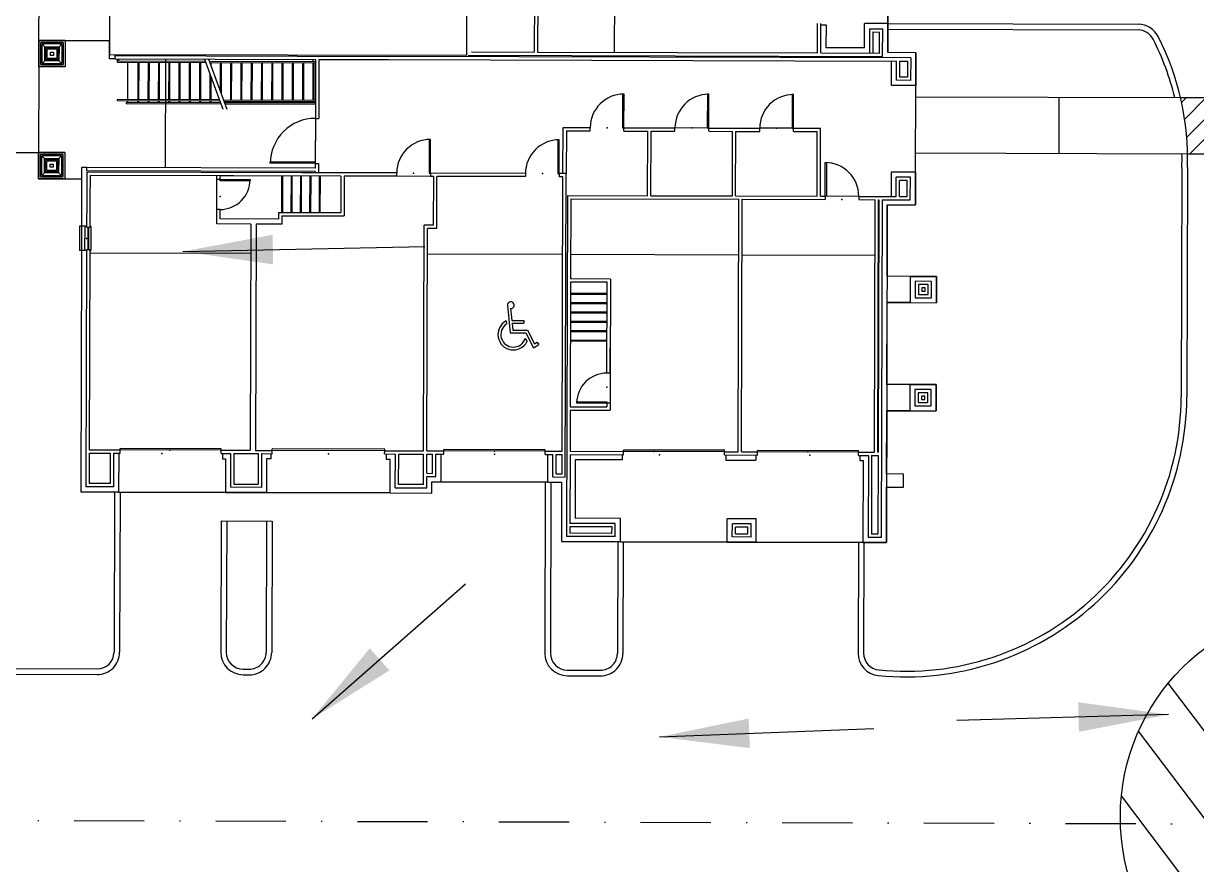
# Model space of a CAD drawing. Header units: feet. Extents: x 26064 to 27719, y 16802 to 28989.
# Drawn here: x 27419.5 to 27523.9, y 17569.4 to 17644.2 of the extents above; entities that cross this region are included whole.
import ezdxf

# ---------------------------------------------------------------- set-up
doc = ezdxf.new("R2010")
doc.units = ezdxf.units.FT
doc.header["$LTSCALE"] = 50
doc.header["$MEASUREMENT"] = 0
doc.header["$PDSIZE"] = -0.5
doc.linetypes.add('CENTERPL', pattern=[0.25, 0.125, -0.0625, 0, -0.0625])
doc.linetypes.add('HIDDEN', pattern=[0.375, 0.25, -0.125])
for name, color, linetype in [('BUILDING-INTERIOR', 251, 'Continuous'), ('BUILDINGS', 5, 'Continuous'), ('CL-ROADS', 9, 'CENTERPL'), ('CURB-B', 4, 'Continuous'), ('CURB-F', 32, 'Continuous'), ('INLET PROTECTION', 1, 'HIDDEN'), ('PAINT-MARKINGS', 32, 'Continuous'), ('SD-STRUCTURE', 6, 'Continuous'), ('SIDEWALK', 9, 'Continuous')]:
    doc.layers.add(name, color=color, linetype=linetype)
doc.styles.add('ls80', font='simplex', dxfattribs={"oblique": 15, "height": 4})
doc.dimstyles.new('dim', dxfattribs={"dimtxt": 0.18, "dimasz": 0.16, "dimexe": 0.0625, "dimexo": 0.0625, "dimgap": 0.03, "dimtad": 3, "dimdec": 4, "dimzin": 0, "dimdsep": 46, "dimtxsty": 'ls80', "dimcen": 0.09, "dimclrd": 256, "dimclre": 256, "dimclrt": 256, "dimaunit": 1, "dimadec": 4, "dimazin": 0, "dimtfac": 1, "dimtdec": 4, "dimtofl": 0, "dimtmove": 2, "dimatfit": 3, "dimfxl": 0, "dimtolj": 1, "dimtzin": 0, "dimlwd": -1, "dimlwe": -1, "dimarcsym": 0})

# ---------------------------------------------------------------- blocks, each defined once
blk = doc.blocks.new('HCSYMBOL')
at = {"layer": 'BUILDING-INTERIOR', "ltscale": 3}
for p, q in [((-6.3, 30.9, -0.7), (-3.3, 1.7, -0.7)), ((-2.9, 27.7, -0.7), (-1.7, 15.1, -0.7)), ((-7.7, 14.5, -0.7), (-7.3, 11.3, -0.7)), ((-1.7, 15.1, -0.7), (11.2, 15.1, -0.7)), ((11.2, 15.1, -0.7), (11.2, 12.1, -0.7)), ((-3.3, 1.7, -0.7), (13.3, 1.7, -0.7)), ((-1.4, 12.1, -0.7), (-0.6, 4.7, -0.7)), ((-1.4, 12.1, -0.7), (11.2, 12.1, -0.7)), ((-0.6, 4.7, -0.7), (15.1, 4.7, -0.7)), ((13.3, 1.7, -0.7), (21.4, -14.2, -0.7)), ((15.1, 4.7, -0.7), (22.6, -9.9, -0.7)), ((12.8, -4, -0.7), (14.6, -7.6, -0.7)), ((21.4, -14.2, -0.7), (27.2, -10.6, -0.7)), ((22.6, -9.9, -0.7), (25.6, -8.1, -0.7)), ((25.6, -8.1, -0.7), (27.2, -10.6, -0.7))]:
    blk.add_line(p, q, dxfattribs=at)
for centre, radius, start, end in [((-2.7, 31.3, -0.7), 3.64, 264.2917, 185.7083), ((-2.7, 31.3, -0.7), 3.64, 264.2917, 185.7083), ((0, 0, -0.7), 16.4, 117.7581, 332.5132), ((0, 0, -0.7), 13.4, 123.044, 342.5456)]:
    blk.add_arc(centre, radius, start, end, dxfattribs=at)

msp = doc.modelspace()

# ---------------------------------------------------------------- hatches: boundary and pattern name
at = {"layer": 'INLET PROTECTION', "linetype": 'Continuous'}
h = msp.add_hatch(dxfattribs=at)
h.set_pattern_fill('ANSI31', scale=37.499998, angle=262.0889784, style=0)
h.set_pattern_definition([(307.088978, (51646.827, -5691.0832), (3.7392183, 2.82681806), [])])
edge = h.paths.add_edge_path()
edge.add_arc((27535.83876, 17573.64291), 18.75, 0, 360)
at = {"layer": 'PAINT-MARKINGS'}
h = msp.add_hatch(dxfattribs=at)
h.set_pattern_fill('ANSI31', scale=10, style=0)
h.paths.add_polyline_path([(27567.08123, 17637.49153), (27522.43967, 17637.62182, -0.052660556), (27523.07009, 17632.61995), (27567.06663, 17632.49155)])

# ---------------------------------------------------------------- linework, layer by layer
at = {"layer": 'BUILDING-INTERIOR', "color": 7, "ltscale": 12}
for p, q in [((27472.11174, 17654.13795), (27472.07527, 17641.64275)), ((27496.43463, 17653.6921), (27496.40691, 17644.19575)), ((27464.96844, 17646.95317), (27464.953, 17641.66354)), ((27465.26, 17646.95232), (27465.24457, 17641.66269)), ((27490.15167, 17641.58999), (27490.15933, 17644.21398)), ((27490.44322, 17641.58913), (27490.45088, 17644.21313)), ((27490.45052, 17644.08818), (27490.90867, 17644.08684)), ((27490.90867, 17644.08684), (27490.90272, 17642.04595)), ((27494.31806, 17642.03599), (27494.32438, 17644.20182)), ((27496.40692, 17644.19575), (27494.32438, 17644.20182)), ((27494.7812, 17643.74233), (27494.77488, 17641.57649)), ((27494.7812, 17643.74233), (27495.94743, 17643.73893)), ((27495.94024, 17641.28153), (27495.94743, 17643.73893)), ((27496.40692, 17644.19575), (27496.39937, 17641.61339)), ((27420.8824, 17640.35521), (27420.88921, 17642.68765)), ((27420.88921, 17642.68765), (27423.22164, 17642.68084)), ((27423.22164, 17642.68084), (27420.88921, 17642.68765)), ((27423.22164, 17642.68084), (27423.21484, 17640.34841)), ((27423.22164, 17642.68084), (27427.17848, 17642.66929)), ((27427.1738, 17641.06574), (27427.17848, 17642.66929)), ((27495.0719, 17643.44992), (27495.06643, 17641.57564)), ((27495.0719, 17643.44992), (27495.65502, 17643.44822)), ((27495.64954, 17641.57394), (27495.65502, 17643.44822)), ((27421.04949, 17640.52133), (27421.05532, 17642.52056)), ((27423.05455, 17642.51473), (27421.05533, 17642.52056)), ((27421.1748, 17640.64592), (27421.1799, 17642.39524)), ((27422.92924, 17642.39014), (27421.17991, 17642.39524)), ((27421.42908, 17642.14461), (27421.17991, 17642.39524)), ((27421.42544, 17640.89509), (27421.42908, 17642.14461)), ((27421.42908, 17642.14461), (27422.6786, 17642.14096)), ((27421.50898, 17640.97815), (27421.51214, 17642.06107)), ((27421.51214, 17642.06107), (27422.59506, 17642.05791)), ((27421.61341, 17641.08197), (27421.61597, 17641.95664)), ((27421.61597, 17641.95664), (27422.49063, 17641.95408)), ((27421.90582, 17641.37268), (27421.90667, 17641.66423)), ((27421.90667, 17641.66423), (27422.19822, 17641.66338)), ((27422.19822, 17641.66338), (27422.19737, 17641.37183)), ((27422.49063, 17641.95408), (27422.48808, 17641.07942)), ((27422.59506, 17642.05791), (27422.5919, 17640.97499)), ((27422.6786, 17642.14096), (27422.67496, 17640.89144)), ((27422.6786, 17642.14096), (27422.92924, 17642.39014)), ((27422.92924, 17642.39014), (27422.92414, 17640.64081)), ((27423.05455, 17642.51473), (27423.04872, 17640.51552)), ((27459.37182, 17641.67983), (27464.953, 17641.66354)), ((27465.24456, 17641.66269), (27490.15167, 17641.58999)), ((27490.44322, 17641.58913), (27495.64954, 17641.57394)), ((27494.31806, 17642.03599), (27490.90272, 17642.04595)), ((27498.89841, 17641.6061), (27496.39937, 17641.61339)), ((27498.89841, 17641.6061), (27498.8899, 17638.69055)), ((27421.04949, 17640.52133), (27423.04872, 17640.51549)), ((27421.42544, 17640.89509), (27421.1748, 17640.64592)), ((27421.1748, 17640.64592), (27422.92414, 17640.64081)), ((27422.67496, 17640.89144), (27421.42544, 17640.89509)), ((27422.5919, 17640.97499), (27421.50898, 17640.97815)), ((27422.48808, 17641.07942), (27421.61341, 17641.08197)), ((27422.19737, 17641.37183), (27421.90582, 17641.37268)), ((27422.67496, 17640.89144), (27422.92414, 17640.64081)), ((27427.63196, 17641.06441), (27427.1738, 17641.06574)), ((27427.63281, 17641.35596), (27427.63196, 17641.06441)), ((27427.63196, 17641.06441), (27445.50006, 17641.01226)), ((27427.63281, 17641.35596), (27451.97688, 17641.28491)), ((27427.88086, 17640.73047), (27427.88184, 17641.06368)), ((27435.74989, 17640.70749), (27427.88086, 17640.73047)), ((27428.00618, 17640.85506), (27428.00679, 17641.06331)), ((27435.70288, 17640.83258), (27428.00618, 17640.85506)), ((27428.78758, 17637.43739), (27428.79718, 17640.7278)), ((27429.70389, 17637.43472), (27429.71349, 17640.72512)), ((27430.6202, 17637.43204), (27430.62981, 17640.72245)), ((27431.53652, 17637.42937), (27431.54612, 17640.71977)), ((27432.45283, 17637.42669), (27432.46244, 17640.7171)), ((27433.36915, 17637.42402), (27433.37875, 17640.71442)), ((27434.28546, 17637.42134), (27434.29507, 17640.71175)), ((27435.20178, 17637.41867), (27435.21138, 17640.70908)), ((27436.12753, 17640.64981), (27436.12769, 17640.70639)), ((27445.50007, 17641.01226), (27445.48475, 17635.76426)), ((27445.79162, 17641.01141), (27445.7763, 17635.7634)), ((27445.79162, 17641.01141), (27451.97603, 17640.99336)), ((27451.97603, 17640.99334), (27497.18854, 17640.86137)), ((27498.43892, 17641.14928), (27451.97688, 17641.28491)), ((27459.07942, 17641.38913), (27495.94024, 17641.28153)), ((27496.72406, 17638.69687), (27496.73039, 17640.86271)), ((27497.18356, 17639.15369), (27497.18854, 17640.86137)), ((27497.47596, 17639.4444), (27497.4801, 17640.86052)), ((27497.4801, 17640.86052), (27498.14651, 17640.85857)), ((27498.14651, 17640.85857), (27498.14237, 17639.44245)), ((27498.43892, 17641.14928), (27498.43308, 17639.15005)), ((27420.8824, 17640.35521), (27420.86015, 17632.73314)), ((27423.21484, 17640.34841), (27420.8824, 17640.35521)), ((27436.11809, 17637.41599), (27436.12479, 17639.70997)), ((27498.8899, 17638.69055), (27496.72406, 17638.69687)), ((27498.43308, 17639.15005), (27497.18356, 17639.15369)), ((27498.14237, 17639.44245), (27497.47596, 17639.4444)), ((27498.86742, 17630.98472), (27498.8899, 17638.69055)), ((27427.8709, 17637.31512), (27427.87126, 17637.44007)), ((27436.94052, 17637.41359), (27427.87126, 17637.44007)), ((27472.81331, 17637.93365), (27472.80455, 17634.9348)), ((27472.93826, 17637.93328), (27472.81331, 17637.93365)), ((27472.9295, 17634.93444), (27472.93826, 17637.93328)), ((27480.35207, 17637.91164), (27480.34332, 17634.91279)), ((27480.47702, 17637.91127), (27480.35207, 17637.91164)), ((27480.46827, 17634.91242), (27480.47702, 17637.91127)), ((27487.89084, 17637.88963), (27487.88209, 17634.89079)), ((27488.01579, 17637.88927), (27487.89084, 17637.88963)), ((27488.00704, 17634.89042), (27488.01579, 17637.88927)), ((27436.98753, 17637.2885), (27427.8709, 17637.31512)), ((27428.66189, 17637.18786), (27428.66153, 17637.0629)), ((27437.08156, 17637.03832), (27428.66153, 17637.0629)), ((27437.03454, 17637.16341), (27428.66189, 17637.18786)), ((27428.78685, 17637.18749), (27428.78721, 17637.31244)), ((27429.70316, 17637.18482), (27429.70352, 17637.30976)), ((27430.61947, 17637.18214), (27430.61984, 17637.30709)), ((27431.53579, 17637.17947), (27431.53615, 17637.30442)), ((27432.4521, 17637.17679), (27432.45247, 17637.30174)), ((27433.36842, 17637.17412), (27433.36879, 17637.29907)), ((27434.28473, 17637.17145), (27434.2851, 17637.29639)), ((27435.20105, 17637.16877), (27435.20141, 17637.29372)), ((27436.11736, 17637.16608), (27436.11773, 17637.29104)), ((27445.48475, 17635.76425), (27445.47307, 17631.7658)), ((27445.48475, 17635.76426), (27445.7763, 17635.7634)), ((27467.50387, 17630.86848), (27467.51578, 17634.95024)), ((27467.51578, 17634.95024), (27469.93066, 17634.94319)), ((27467.80649, 17634.65783), (27467.79543, 17630.86763)), ((27467.80649, 17634.65783), (27469.92981, 17634.65163)), ((27469.92981, 17634.65163), (27469.93066, 17634.94319)), ((27472.80455, 17634.9348), (27472.9295, 17634.93444)), ((27472.92865, 17634.64288), (27472.9295, 17634.93444)), ((27472.92865, 17634.64288), (27475.05284, 17634.63667)), ((27472.9295, 17634.93444), (27477.46943, 17634.92118)), ((27475.03606, 17628.88889), (27475.05284, 17634.63667)), ((27475.32762, 17628.88804), (27475.34439, 17634.63582)), ((27475.34439, 17634.63582), (27477.46857, 17634.62962)), ((27477.46857, 17634.62962), (27477.46943, 17634.92118)), ((27480.516, 17634.91228), (27477.46942, 17634.91575)), ((27480.34332, 17634.91279), (27480.46827, 17634.91242)), ((27480.46742, 17634.62087), (27480.46827, 17634.91242)), ((27480.51515, 17634.62073), (27482.59161, 17634.61467)), ((27480.516, 17634.91228), (27485.0082, 17634.89917)), ((27482.57483, 17628.86689), (27482.59161, 17634.61467)), ((27482.86638, 17628.86604), (27482.88316, 17634.61382)), ((27482.88316, 17634.61382), (27485.00734, 17634.60762)), ((27485.00734, 17634.60762), (27485.0082, 17634.89917)), ((27488.00704, 17634.89042), (27485.0082, 17634.89917)), ((27487.88209, 17634.89079), (27488.00704, 17634.89042)), ((27488.00619, 17634.59887), (27488.00704, 17634.89042)), ((27488.00619, 17634.59887), (27490.13037, 17634.59267)), ((27488.00704, 17634.89042), (27490.42278, 17634.88337)), ((27490.1136, 17628.84489), (27490.13037, 17634.59267)), ((27490.40515, 17628.84404), (27490.42278, 17634.88337)), ((27455.60052, 17633.90211), (27455.59177, 17630.90326)), ((27455.72548, 17633.90174), (27455.60052, 17633.90211)), ((27455.71672, 17630.9029), (27455.72548, 17633.90174)), ((27467.05447, 17633.86867), (27467.04572, 17630.86982)), ((27467.17943, 17633.8683), (27467.05447, 17633.86867)), ((27467.17067, 17630.86946), (27467.17943, 17633.8683)), ((27420.85335, 17630.4007), (27420.86015, 17632.73314)), ((27420.86015, 17632.73314), (27423.19259, 17632.72633)), ((27423.19259, 17632.72633), (27420.86015, 17632.73314)), ((27421.02043, 17630.56682), (27421.02627, 17632.56605)), ((27423.0255, 17632.56022), (27421.02628, 17632.56605)), ((27421.14575, 17630.69141), (27421.15085, 17632.44073)), ((27422.90018, 17632.43563), (27421.15086, 17632.44073)), ((27421.40003, 17632.1901), (27421.15086, 17632.44073)), ((27421.39638, 17630.94058), (27421.40003, 17632.1901)), ((27421.40003, 17632.1901), (27422.64955, 17632.18645)), ((27422.64955, 17632.18645), (27422.6459, 17630.93693)), ((27422.64955, 17632.18645), (27422.90018, 17632.43563)), ((27422.90018, 17632.43563), (27422.89508, 17630.6863)), ((27423.0255, 17632.56022), (27423.01967, 17630.56101)), ((27423.19259, 17632.72633), (27423.18578, 17630.3939)), ((27421.47993, 17631.02364), (27421.48309, 17632.10656)), ((27421.48309, 17632.10656), (27422.56601, 17632.1034)), ((27421.58436, 17631.12746), (27421.58691, 17632.00213)), ((27422.45902, 17631.12491), (27421.58436, 17631.12746)), ((27421.58691, 17632.00213), (27422.46158, 17631.99957)), ((27421.87676, 17631.41817), (27421.87762, 17631.70972)), ((27422.16832, 17631.41732), (27421.87676, 17631.41817)), ((27421.87762, 17631.70972), (27422.16917, 17631.70887)), ((27422.16917, 17631.70887), (27422.16832, 17631.41732)), ((27422.46158, 17631.99957), (27422.45902, 17631.12491)), ((27422.56601, 17632.1034), (27422.56285, 17631.02048)), ((27424.68818, 17631.40996), (27424.67967, 17628.49439)), ((27425.14634, 17631.40862), (27424.68818, 17631.40996)), ((27425.14549, 17631.11707), (27425.14634, 17631.40862)), ((27445.47186, 17631.3493), (27425.14634, 17631.40862)), ((27441.47461, 17631.77747), (27441.47498, 17631.90242)), ((27445.47307, 17631.7658), (27441.47461, 17631.77747)), ((27441.47498, 17631.90242), (27445.47344, 17631.89075)), ((27445.47307, 17631.7658), (27445.47186, 17631.3493)), ((27445.47344, 17631.89075), (27445.47307, 17631.7658)), ((27445.47307, 17631.7658), (27445.76463, 17631.76495)), ((27445.76463, 17631.76495), (27445.7622, 17630.93194)), ((27490.8221, 17628.84282), (27490.83085, 17631.84167)), ((27490.83085, 17631.84167), (27490.95581, 17631.8413)), ((27490.95581, 17631.8413), (27490.94705, 17628.84245)), ((27423.18578, 17630.3939), (27420.85335, 17630.4007)), ((27421.02043, 17630.56682), (27423.01967, 17630.56098)), ((27421.39638, 17630.94058), (27421.14575, 17630.69141)), ((27421.14575, 17630.69141), (27422.89508, 17630.6863)), ((27422.6459, 17630.93693), (27421.39638, 17630.94058)), ((27422.56285, 17631.02048), (27421.47993, 17631.02364)), ((27422.6459, 17630.93693), (27422.89508, 17630.6863)), ((27423.18578, 17630.3939), (27424.68521, 17630.38952)), ((27425.14513, 17630.99212), (27425.13783, 17628.49305)), ((27445.47064, 17630.93279), (27425.14513, 17630.99212)), ((27445.47101, 17631.05775), (27425.14549, 17631.11707)), ((27425.43583, 17630.69971), (27425.42939, 17628.4922)), ((27438.2226, 17630.66239), (27425.43587, 17630.69971)), ((27436.71444, 17627.66792), (27436.72222, 17630.33357)), ((27436.72222, 17630.33357), (27436.72319, 17630.66677)), ((27437.01377, 17630.33272), (27436.72222, 17630.33357)), ((27437.01341, 17630.20776), (27437.01377, 17630.33272)), ((27439.67905, 17630.19998), (27437.01341, 17630.20776)), ((27437.01377, 17630.33272), (27437.01474, 17630.66592)), ((27437.01377, 17630.33272), (27439.67941, 17630.32494)), ((27447.76062, 17630.63456), (27437.01474, 17630.66592)), ((27439.67941, 17630.32494), (27439.67905, 17630.19998)), ((27442.50315, 17627.40112), (27442.51263, 17630.64988)), ((27443.33616, 17627.39869), (27443.34564, 17630.64744)), ((27444.16918, 17627.39626), (27444.17865, 17630.64501)), ((27452.71788, 17630.91165), (27444.26277, 17630.93632)), ((27445.00219, 17627.39383), (27445.01167, 17630.64258)), ((27445.47101, 17631.05775), (27445.47064, 17630.93279)), ((27445.8352, 17627.3914), (27445.84468, 17630.64015)), ((27447.76062, 17630.63455), (27447.75113, 17627.38581)), ((27448.05217, 17630.6337), (27448.04184, 17627.0934)), ((27452.71702, 17630.62009), (27448.05217, 17630.63371)), ((27452.71702, 17630.62009), (27452.71788, 17630.91165)), ((27455.71587, 17630.61134), (27452.71702, 17630.62009)), ((27455.59177, 17630.90326), (27455.71672, 17630.9029)), ((27455.71672, 17630.9029), (27455.71587, 17630.61134)), ((27456.00743, 17630.61049), (27455.71587, 17630.61134)), ((27464.17183, 17630.87821), (27455.71672, 17630.9029)), ((27455.99478, 17626.27882), (27456.00743, 17630.61049)), ((27456.28549, 17625.98642), (27456.29898, 17630.60964)), ((27464.17098, 17630.58665), (27456.29898, 17630.60964)), ((27464.17183, 17630.87821), (27464.17098, 17630.58665)), ((27467.04572, 17630.86982), (27467.17067, 17630.86946)), ((27467.17067, 17630.86946), (27467.16982, 17630.5779)), ((27467.50302, 17630.57693), (27467.16982, 17630.5779)), ((27467.79542, 17630.86763), (27467.17067, 17630.86946)), ((27467.43178, 17606.16965), (27467.50302, 17630.57693)), ((27467.71665, 17603.878), (27467.79542, 17630.86763)), ((27496.70157, 17630.99104), (27496.69525, 17628.82568)), ((27498.86741, 17630.98472), (27496.70157, 17630.99104)), ((27497.15341, 17628.82434), (27497.15839, 17630.53155)), ((27498.40792, 17630.5279), (27497.15839, 17630.53155)), ((27497.44497, 17628.82349), (27497.4491, 17630.23914)), ((27498.11551, 17630.2372), (27497.4491, 17630.23914)), ((27498.11138, 17628.82154), (27498.11551, 17630.2372)), ((27498.40209, 17628.52913), (27498.40792, 17630.5279)), ((27498.86741, 17630.98472), (27498.8589, 17628.06963)), ((27424.67967, 17628.49439), (27424.67293, 17626.18279)), ((27425.13788, 17628.49305), (27425.13089, 17626.09815)), ((27425.42943, 17628.4922), (27425.42244, 17626.0973)), ((27467.91466, 17628.90969), (27467.82617, 17598.58802)), ((27467.91466, 17628.90969), (27475.03606, 17628.88889)), ((27468.20537, 17628.61728), (27468.18458, 17621.49501)), ((27468.20537, 17628.61728), (27483.15797, 17628.57363)), ((27475.32762, 17628.88804), (27482.57483, 17628.86689)), ((27482.86638, 17628.86604), (27490.1136, 17628.84489)), ((27483.09241, 17606.12393), (27483.15797, 17628.57363)), ((27483.38397, 17606.12308), (27483.44952, 17628.57278)), ((27483.44952, 17628.57278), (27490.82125, 17628.55126)), ((27490.40515, 17628.84404), (27490.8221, 17628.84282)), ((27490.8221, 17628.84282), (27490.82125, 17628.55126)), ((27490.94705, 17628.84245), (27490.8221, 17628.84282)), ((27493.82095, 17628.83407), (27490.8221, 17628.84282)), ((27493.82095, 17628.83407), (27493.8201, 17628.54251)), ((27493.8201, 17628.54251), (27495.27829, 17628.53826)), ((27493.82095, 17628.83407), (27497.15341, 17628.82434)), ((27495.21276, 17606.08855), (27495.27829, 17628.53826)), ((27495.50432, 17606.0877), (27495.56984, 17628.53741)), ((27495.61149, 17628.53728), (27495.54596, 17606.08758)), ((27495.56984, 17628.53741), (27495.61149, 17628.53728)), ((27495.90304, 17628.53642), (27495.8154, 17598.50629)), ((27495.90304, 17628.53642), (27498.40209, 17628.52913)), ((27496.35986, 17628.07693), (27496.27222, 17598.04679)), ((27496.35986, 17628.07693), (27498.8589, 17628.06963)), ((27497.44497, 17628.82349), (27498.11138, 17628.82154)), ((27436.71067, 17626.37675), (27436.71444, 17627.66792)), ((27437.00599, 17627.66707), (27436.71444, 17627.66792)), ((27437.00356, 17626.83406), (27437.00599, 17627.66707)), ((27442.21159, 17627.40197), (27442.20989, 17626.81887)), ((27442.21159, 17627.40197), (27447.75113, 17627.38581)), ((27442.5023, 17627.10957), (27442.50011, 17626.35986)), ((27442.5023, 17627.10957), (27448.04184, 17627.0934)), ((27424.50635, 17626.18327), (27424.50003, 17624.01744)), ((27424.67293, 17626.18279), (27424.50635, 17626.18327)), ((27425.13111, 17626.18145), (27424.67293, 17626.18279)), ((27424.96451, 17626.18194), (27424.95818, 17624.0161)), ((27425.13111, 17626.18145), (27424.96451, 17626.18194)), ((27425.13087, 17626.09815), (27425.42242, 17626.0973)), ((27425.25582, 17626.09778), (27425.24998, 17624.09855)), ((27425.29747, 17626.09766), (27425.29163, 17624.09843)), ((27425.42267, 17626.1806), (27425.50597, 17626.18036)), ((27425.50597, 17626.18036), (27425.49964, 17624.01452)), ((27439.75117, 17626.36788), (27436.71067, 17626.37675)), ((27442.20989, 17626.81887), (27437.00356, 17626.83406)), ((27439.75117, 17626.36788), (27439.69246, 17606.25061)), ((27440.20932, 17626.36654), (27440.15061, 17606.24928)), ((27442.50011, 17626.35986), (27440.20932, 17626.36654)), ((27455.10319, 17606.20564), (27455.16178, 17626.28125)), ((27455.99478, 17626.27882), (27455.16178, 17626.28125)), ((27455.39474, 17606.20478), (27455.45249, 17625.98885)), ((27456.28549, 17625.98642), (27455.45249, 17625.98885)), ((27424.66665, 17624.01695), (27424.50003, 17624.01744)), ((27424.66665, 17624.01695), (27424.60395, 17602.54606)), ((27425.12479, 17624.01562), (27424.66665, 17624.01695)), ((27425.12479, 17624.01562), (27424.95818, 17624.0161)), ((27425.12505, 17624.09892), (27425.06345, 17603.00288)), ((27425.12503, 17624.09892), (27425.41659, 17624.09807)), ((27425.41661, 17624.09807), (27425.36461, 17606.29243)), ((27425.41634, 17624.01476), (27425.49964, 17624.01452)), ((27439.74351, 17623.74388), (27425.41569, 17623.7857)), ((27467.48284, 17623.66292), (27455.4458, 17623.69805)), ((27483.1435, 17623.61719), (27468.1909, 17623.66085)), ((27495.26382, 17623.58182), (27483.43505, 17623.61634)), ((27468.18373, 17621.20345), (27468.15139, 17610.12438)), ((27471.43249, 17621.19397), (27468.18373, 17621.20345)), ((27471.72489, 17621.48468), (27468.18458, 17621.49501)), ((27471.40891, 17613.11374), (27471.43249, 17621.19397)), ((27471.72489, 17621.48468), (27471.70045, 17613.11289)), ((27498.40305, 17621.71918), (27496.34133, 17621.72521)), ((27498.40305, 17621.71918), (27498.39624, 17619.38674)), ((27498.40305, 17621.71918), (27500.73548, 17621.71237)), ((27498.8391, 17621.28057), (27498.83485, 17619.8228)), ((27500.29688, 17621.27632), (27498.8391, 17621.28057)), ((27499.12981, 17620.98817), (27499.12725, 17620.1135)), ((27500.00447, 17620.98561), (27499.12981, 17620.98817)), ((27499.42051, 17620.69576), (27499.41966, 17620.40421)), ((27499.71207, 17620.69491), (27499.42051, 17620.69576)), ((27499.71121, 17620.40336), (27499.71207, 17620.69491)), ((27500.00192, 17620.11095), (27500.00447, 17620.98561)), ((27500.29262, 17619.81854), (27500.29688, 17621.27632)), ((27500.73548, 17621.71237), (27500.72868, 17619.37994)), ((27471.42932, 17620.11106), (27468.18056, 17620.12054)), ((27498.83485, 17619.8228), (27500.29262, 17619.81854)), ((27499.12725, 17620.1135), (27500.00192, 17620.11095)), ((27499.41966, 17620.40421), (27499.71121, 17620.40336)), ((27471.42688, 17619.27804), (27468.17813, 17619.28752)), ((27498.39624, 17619.38674), (27496.33452, 17619.39277)), ((27498.39624, 17619.38674), (27500.72868, 17619.37994)), ((27471.42202, 17617.61202), (27468.17327, 17617.6215)), ((27471.42445, 17618.44503), (27468.1757, 17618.45451)), ((27471.41959, 17616.779), (27468.17084, 17616.78848)), ((27471.41716, 17615.94599), (27468.16841, 17615.95547)), ((27471.70046, 17613.11289), (27471.70691, 17615.3204)), ((27471.70046, 17613.11289), (27471.40891, 17613.11374)), ((27471.70045, 17613.11289), (27471.69267, 17610.44725)), ((27498.37497, 17612.09788), (27496.31324, 17612.10391)), ((27498.37497, 17612.09788), (27498.36816, 17609.76545)), ((27498.37497, 17612.09788), (27500.7074, 17612.09108)), ((27498.81102, 17611.65928), (27498.80677, 17610.2015)), ((27500.2688, 17611.65502), (27498.81102, 17611.65928)), ((27499.10173, 17611.36687), (27499.09917, 17610.49221)), ((27499.97639, 17611.36432), (27499.10173, 17611.36687)), ((27499.97384, 17610.48965), (27499.97639, 17611.36432)), ((27500.26454, 17610.19725), (27500.2688, 17611.65502)), ((27500.7074, 17612.09108), (27500.7006, 17609.75864)), ((27468.73549, 17610.45588), (27468.73585, 17610.58083)), ((27471.40113, 17610.4481), (27468.73549, 17610.45588)), ((27468.73585, 17610.58083), (27471.40149, 17610.57305)), ((27471.40114, 17610.4481), (27471.40017, 17610.1149)), ((27471.40149, 17610.57305), (27471.40113, 17610.4481)), ((27471.69268, 17610.44725), (27471.40113, 17610.4481)), ((27471.69267, 17610.44725), (27471.69085, 17609.82249)), ((27499.09917, 17610.49221), (27499.97384, 17610.48965)), ((27499.39243, 17611.07446), (27499.39158, 17610.78291)), ((27499.39158, 17610.78291), (27499.68313, 17610.78206)), ((27499.68398, 17611.07361), (27499.39243, 17611.07446)), ((27499.68313, 17610.78206), (27499.68398, 17611.07361)), ((27468.15054, 17609.83282), (27468.13985, 17606.16757)), ((27468.15054, 17609.83282), (27471.69084, 17609.82249)), ((27468.15139, 17610.12438), (27471.40016, 17610.1149)), ((27498.36816, 17609.76545), (27496.30644, 17609.77147)), ((27498.36816, 17609.76545), (27500.7006, 17609.75864)), ((27498.80677, 17610.2015), (27500.26454, 17610.19725)), ((27425.36461, 17606.29243), (27428.11356, 17606.28441)), ((27428.11271, 17605.99285), (27428.11356, 17606.28441)), ((27428.11356, 17606.28441), (27428.11393, 17606.40936)), ((27437.1101, 17606.25815), (27428.11356, 17606.28441)), ((27437.11047, 17606.3831), (27428.11393, 17606.40936)), ((27437.10925, 17605.9666), (27437.1101, 17606.25815)), ((27437.1101, 17606.25815), (27437.11047, 17606.3831)), ((27437.1101, 17606.25815), (27439.69246, 17606.25061)), ((27440.15061, 17606.24928), (27441.65016, 17606.2449)), ((27441.64931, 17605.95334), (27441.65016, 17606.2449)), ((27441.65016, 17606.2449), (27441.65052, 17606.36985)), ((27451.64633, 17606.21572), (27441.65016, 17606.2449)), ((27451.64669, 17606.34068), (27441.65052, 17606.36985)), ((27451.64548, 17605.92417), (27451.64633, 17606.21572)), ((27451.64633, 17606.21572), (27451.64669, 17606.34068)), ((27451.64633, 17606.21572), (27455.10319, 17606.20564)), ((27455.39474, 17606.20478), (27456.91499, 17606.20035)), ((27456.91414, 17605.90879), (27456.91499, 17606.20035)), ((27456.91499, 17606.20035), (27456.91536, 17606.3253)), ((27465.91153, 17606.17409), (27456.91499, 17606.20035)), ((27465.9119, 17606.29904), (27456.91536, 17606.3253)), ((27465.91068, 17605.88254), (27465.91153, 17606.17409)), ((27465.91153, 17606.17409), (27465.9119, 17606.29904)), ((27465.91153, 17606.17409), (27467.43178, 17606.16965)), ((27468.13985, 17606.16757), (27472.88801, 17606.15371)), ((27472.88716, 17605.86215), (27472.88801, 17606.15371)), ((27472.88801, 17606.15371), (27472.88838, 17606.27866)), ((27481.88455, 17606.12745), (27472.88801, 17606.15371)), ((27481.88492, 17606.2524), (27472.88838, 17606.27866)), ((27481.8837, 17605.8359), (27481.88455, 17606.12745)), ((27481.88455, 17606.12745), (27481.88492, 17606.2524)), ((27481.88455, 17606.12745), (27483.09241, 17606.12393)), ((27483.38397, 17606.12308), (27484.80009, 17606.11894)), ((27484.79924, 17605.82739), (27484.80009, 17606.11894)), ((27484.80009, 17606.11894), (27484.80046, 17606.24389)), ((27493.79664, 17606.09269), (27484.80009, 17606.11894)), ((27493.797, 17606.21764), (27484.80046, 17606.24389)), ((27493.79579, 17605.80113), (27493.79664, 17606.09269)), ((27493.79664, 17606.09269), (27493.797, 17606.21764)), ((27493.79664, 17606.09269), (27495.21276, 17606.08855)), ((27495.50432, 17606.0877), (27495.54596, 17606.08758)), ((27425.36375, 17606.00088), (27425.35585, 17603.29358)), ((27425.36375, 17606.00088), (27427.23813, 17605.99541)), ((27427.23813, 17605.99541), (27427.23009, 17603.2881)), ((27427.5296, 17605.99455), (27427.5208, 17602.99569)), ((27427.5296, 17605.99455), (27428.11271, 17605.99285)), ((27427.98776, 17605.99322), (27427.97761, 17602.53619)), ((27437.10925, 17605.9666), (27437.94225, 17605.96416)), ((27437.2342, 17605.96623), (27437.23286, 17605.50807)), ((27437.23286, 17605.50807), (27437.48276, 17605.50734)), ((27437.48276, 17605.50734), (27437.47401, 17602.5085)), ((27437.94225, 17605.96416), (27437.9335, 17602.96532)), ((27438.23382, 17605.96331), (27438.22591, 17603.25602)), ((27438.23382, 17605.96331), (27440.39979, 17605.95699)), ((27440.39979, 17605.95699), (27440.39189, 17603.2497)), ((27440.69134, 17605.95614), (27440.68259, 17602.95729)), ((27440.69134, 17605.95614), (27441.64931, 17605.95334)), ((27441.14816, 17605.49665), (27441.13941, 17602.4978)), ((27441.52302, 17605.49555), (27441.14816, 17605.49665)), ((27441.52436, 17605.95371), (27441.52302, 17605.49555)), ((27451.64548, 17605.92417), (27452.60344, 17605.92137)), ((27451.77043, 17605.92381), (27451.76909, 17605.46565)), ((27451.76909, 17605.46565), (27452.14395, 17605.46455)), ((27452.1352, 17602.46569), (27452.14395, 17605.46455)), ((27452.59469, 17602.92251), (27452.60344, 17605.92137)), ((27452.8871, 17603.21323), (27452.895, 17605.92052)), ((27452.895, 17605.92052), (27455.10234, 17605.91408)), ((27455.09444, 17603.20679), (27455.10234, 17605.91408)), ((27455.38891, 17604.20553), (27455.39389, 17605.91323)), ((27455.39389, 17605.91323), (27455.91453, 17605.91171)), ((27455.90954, 17604.20401), (27455.91453, 17605.91171)), ((27456.20025, 17603.91161), (27456.20608, 17605.91086)), ((27456.20608, 17605.91086), (27456.91414, 17605.90879)), ((27456.65707, 17603.45211), (27456.66424, 17605.90952)), ((27465.91068, 17605.88254), (27466.61874, 17605.88047)), ((27466.15342, 17603.4244), (27466.16059, 17605.88181)), ((27466.61291, 17603.88122), (27466.61874, 17605.88047)), ((27466.90532, 17604.17192), (27466.9103, 17605.87962)), ((27466.9103, 17605.87962), (27467.43093, 17605.8781)), ((27467.42595, 17604.1704), (27467.43093, 17605.8781)), ((27468.139, 17605.87601), (27468.12112, 17599.75335)), ((27468.139, 17605.87601), (27472.88716, 17605.86215)), ((27468.59582, 17605.41652), (27468.58062, 17600.21017)), ((27472.76087, 17605.40436), (27468.59582, 17605.41652)), ((27472.76221, 17605.86252), (27472.76087, 17605.40436)), ((27481.8837, 17605.8359), (27484.79924, 17605.82739)), ((27482.00865, 17605.83553), (27482.00732, 17605.37738)), ((27482.00732, 17605.37738), (27484.67295, 17605.3696)), ((27484.67429, 17605.82775), (27484.67295, 17605.3696)), ((27493.79579, 17605.80113), (27494.67045, 17605.79858)), ((27493.92074, 17605.80077), (27493.9194, 17605.34261)), ((27493.9194, 17605.34261), (27494.21095, 17605.34176)), ((27494.21095, 17605.34176), (27494.18968, 17598.05287)), ((27494.67045, 17605.79858), (27494.64917, 17598.50969)), ((27494.962, 17605.79773), (27494.94158, 17598.8004)), ((27494.962, 17605.79773), (27495.54511, 17605.79602)), ((27495.54511, 17605.79602), (27495.52469, 17598.79869)), ((27455.38889, 17604.20553), (27455.90954, 17604.20401)), ((27466.90532, 17604.17192), (27467.42595, 17604.1704)), ((27427.5208, 17602.99569), (27425.06345, 17603.00288)), ((27427.23009, 17603.2881), (27425.35585, 17603.29358)), ((27440.68259, 17602.95729), (27437.9335, 17602.96532)), ((27438.22591, 17603.25602), (27440.39189, 17603.2497)), ((27455.09444, 17603.20679), (27452.8871, 17603.21323)), ((27455.38514, 17602.91438), (27455.38806, 17603.91398)), ((27455.38804, 17603.91398), (27456.20025, 17603.91161)), ((27455.84196, 17602.45489), (27455.84488, 17603.45448)), ((27455.84488, 17603.45448), (27456.65707, 17603.45211)), ((27466.15342, 17603.4244), (27456.65707, 17603.45211)), ((27466.15342, 17603.4244), (27467.38211, 17603.42081)), ((27466.61291, 17603.88122), (27467.71665, 17603.878)), ((27467.38211, 17603.42081), (27467.36667, 17598.1312)), ((27427.97761, 17602.53619), (27424.60395, 17602.54606)), ((27437.474, 17602.5085), (27427.97761, 17602.53619)), ((27441.13941, 17602.4978), (27437.47401, 17602.5085)), ((27452.1352, 17602.46569), (27441.13941, 17602.4978)), ((27452.1352, 17602.46569), (27455.84196, 17602.45489)), ((27452.59469, 17602.92251), (27455.38514, 17602.91438)), ((27472.62072, 17600.19837), (27468.58062, 17600.21017)), ((27472.61465, 17598.11588), (27472.62072, 17600.19837)), ((27482.111, 17598.08813), (27482.11708, 17600.17066)), ((27484.69941, 17600.16312), (27482.11708, 17600.17066)), ((27484.69333, 17598.08059), (27484.69941, 17600.16312)), ((27468.12027, 17599.46179), (27468.11857, 17598.87872)), ((27471.86712, 17598.86778), (27468.11857, 17598.87872)), ((27471.86882, 17599.45085), (27468.12027, 17599.46179)), ((27472.16123, 17599.74155), (27468.12112, 17599.75335)), ((27471.86712, 17598.86778), (27471.86882, 17599.45085)), ((27472.15783, 17598.57538), (27472.16123, 17599.74155)), ((27482.57049, 17598.54495), (27482.5739, 17599.71116)), ((27484.23991, 17599.7063), (27482.5739, 17599.71116)), ((27482.8629, 17598.83567), (27482.8646, 17599.41876)), ((27482.8629, 17598.83567), (27483.9458, 17598.83251)), ((27483.94751, 17599.4156), (27482.8646, 17599.41876)), ((27483.9458, 17598.83251), (27483.94751, 17599.4156)), ((27484.23651, 17598.54008), (27484.23991, 17599.7063)), ((27495.52469, 17598.79869), (27494.94158, 17598.8004)), ((27472.61465, 17598.11588), (27467.36667, 17598.1312)), ((27472.15783, 17598.57538), (27467.82617, 17598.58802)), ((27482.111, 17598.08813), (27472.61465, 17598.11588)), ((27484.69333, 17598.08059), (27482.111, 17598.08813)), ((27484.23651, 17598.54008), (27482.57049, 17598.54495)), ((27494.18968, 17598.05287), (27484.69333, 17598.08059)), ((27496.27222, 17598.04679), (27494.18968, 17598.05287)), ((27495.8154, 17598.50629), (27494.64917, 17598.50969))]:
    msp.add_line(p, q, dxfattribs=at)
at = {"layer": 'BUILDING-INTERIOR', "color": 7, "ltscale": 4}
for p, q in [((27429.78719, 17637.43447), (27429.79679, 17640.72488)), ((27430.70351, 17637.4318), (27430.71311, 17640.7222)), ((27431.61982, 17637.42912), (27431.62942, 17640.71953)), ((27432.53613, 17637.42645), (27432.54574, 17640.71686)), ((27433.45245, 17637.42377), (27433.46205, 17640.71418)), ((27434.36877, 17637.4211), (27434.37837, 17640.71151)), ((27435.28508, 17637.41842), (27435.29468, 17640.70882)), ((27436.21019, 17640.42987), (27436.211, 17640.70615)), ((27437.11945, 17638.01053), (27437.12731, 17640.70347)), ((27438.03402, 17637.4104), (27438.04362, 17640.7008)), ((27438.95034, 17637.40772), (27438.95994, 17640.69812)), ((27439.86665, 17637.40505), (27439.87626, 17640.69545)), ((27440.78296, 17637.40238), (27440.79257, 17640.69278)), ((27441.69928, 17637.3997), (27441.70888, 17640.6901)), ((27442.61559, 17637.39703), (27442.6252, 17640.68743)), ((27443.53191, 17637.39435), (27443.54151, 17640.68475)), ((27444.44822, 17637.39168), (27444.45783, 17640.68208)), ((27445.36454, 17637.389), (27445.37414, 17640.6794)), ((27436.20139, 17637.41575), (27436.20745, 17639.49003)), ((27429.78646, 17637.18457), (27429.78683, 17637.30952)), ((27430.70278, 17637.1819), (27430.70314, 17637.30685)), ((27431.61909, 17637.17922), (27431.61946, 17637.30417)), ((27432.5354, 17637.17655), (27432.53577, 17637.3015)), ((27433.45172, 17637.17388), (27433.45209, 17637.29882)), ((27434.36803, 17637.1712), (27434.3684, 17637.29615)), ((27435.28435, 17637.16852), (27435.28472, 17637.29347)), ((27436.20066, 17637.16584), (27436.20103, 17637.2908)), ((27438.03329, 17637.16049), (27438.03366, 17637.28545)), ((27438.94961, 17637.15782), (27438.94997, 17637.28278)), ((27439.86592, 17637.15514), (27439.86629, 17637.2801)), ((27440.78223, 17637.15247), (27440.7826, 17637.27743)), ((27441.69855, 17637.1498), (27441.69891, 17637.27475)), ((27442.61486, 17637.14712), (27442.61523, 17637.27208)), ((27443.53118, 17637.14445), (27443.53154, 17637.2694)), ((27444.44749, 17637.14177), (27444.44786, 17637.26673)), ((27445.36381, 17637.1391), (27445.36417, 17637.26405)), ((27442.58645, 17627.40088), (27442.59593, 17630.64963)), ((27443.41946, 17627.39845), (27443.42894, 17630.6472)), ((27444.25248, 17627.39602), (27444.26196, 17630.64477)), ((27445.08549, 17627.39359), (27445.09497, 17630.64234)), ((27445.9185, 17627.39116), (27445.92798, 17630.63991)), ((27471.42956, 17620.19436), (27468.18081, 17620.20384)), ((27471.42713, 17619.36134), (27468.17837, 17619.37083)), ((27471.42226, 17617.69532), (27468.17351, 17617.7048)), ((27471.4247, 17618.52833), (27468.17594, 17618.53781)), ((27471.41983, 17616.8623), (27468.17108, 17616.87179)), ((27471.4174, 17616.02929), (27468.16865, 17616.03877))]:
    msp.add_line(p, q, dxfattribs=at)
at = {"layer": 'BUILDING-INTERIOR', "color": 7, "ltscale": 6}
for p, q in [((27432.14367, 17631.3882), (27432.17188, 17641.05115)), ((27445.49946, 17640.80399), (27436.05923, 17640.83154)), ((27445.49909, 17640.67904), (27436.10624, 17640.70645)), ((27437.03679, 17638.23048), (27437.04401, 17640.70372)), ((27437.95072, 17637.41064), (27437.96032, 17640.70104)), ((27438.86703, 17637.40797), (27438.87664, 17640.69837)), ((27439.78335, 17637.40529), (27439.79295, 17640.69569)), ((27440.69966, 17637.40262), (27440.70927, 17640.69302)), ((27441.61598, 17637.39994), (27441.62558, 17640.69034)), ((27442.53229, 17637.39727), (27442.54189, 17640.68767)), ((27443.4486, 17637.3946), (27443.45821, 17640.68499)), ((27444.36492, 17637.39192), (27444.37452, 17640.68232)), ((27445.28123, 17637.38925), (27445.29084, 17640.67965)), ((27445.29121, 17640.8046), (27445.29181, 17641.01285)), ((27437.29687, 17637.41255), (27445.48949, 17637.38864)), ((27437.34388, 17637.28746), (27445.48912, 17637.26369)), ((27445.48839, 17637.01378), (27437.43791, 17637.03728)), ((27445.48876, 17637.13873), (27437.43827, 17637.16223)), ((27437.94999, 17637.16073), (27437.95035, 17637.28569)), ((27438.8663, 17637.15806), (27438.86667, 17637.28302)), ((27439.78262, 17637.15539), (27439.78298, 17637.28034)), ((27440.69893, 17637.15271), (27440.6993, 17637.27767)), ((27441.61525, 17637.15004), (27441.61561, 17637.275)), ((27442.53156, 17637.14736), (27442.53192, 17637.27232)), ((27443.44787, 17637.14469), (27443.44824, 17637.26965)), ((27444.36419, 17637.14201), (27444.36455, 17637.26697)), ((27445.2805, 17637.13934), (27445.28087, 17637.2643)), ((27428.11393, 17606.40936), (27428.11393, 17606.40936)), ((27437.11047, 17606.3831), (27428.11393, 17606.40936)), ((27437.11047, 17606.3831), (27437.11047, 17606.3831)), ((27441.65052, 17606.36985), (27441.65052, 17606.36985)), ((27451.64669, 17606.34068), (27441.65052, 17606.36985)), ((27451.64669, 17606.34068), (27451.64669, 17606.34068)), ((27456.91536, 17606.3253), (27456.91536, 17606.3253)), ((27465.9119, 17606.29904), (27456.91536, 17606.3253)), ((27465.9119, 17606.29904), (27465.9119, 17606.29904)), ((27472.88838, 17606.27866), (27472.88838, 17606.27866)), ((27481.88492, 17606.2524), (27472.88838, 17606.27866)), ((27481.88492, 17606.2524), (27481.88492, 17606.2524)), ((27484.80046, 17606.24389), (27484.80046, 17606.24389)), ((27493.797, 17606.21764), (27484.80046, 17606.24389)), ((27493.797, 17606.21764), (27493.797, 17606.21764))]:
    msp.add_line(p, q, dxfattribs=at)
at = {"layer": 'BUILDING-INTERIOR', "color": 7, "ltscale": 48}
for p, q in [((27435.62452, 17641.04107), (27437.25393, 17636.57965)), ((27435.98088, 17641.04003), (27437.61028, 17636.57861))]:
    msp.add_line(p, q, dxfattribs=at)
at = {"layer": 'BUILDING-INTERIOR', "color": 7, "ltscale": 12}
msp.add_lwpolyline([(27430.63071, 17683.83122), (27430.59594, 17671.91914), (27427.26388, 17671.92886), (27427.25562, 17669.09662), (27425.71454, 17669.10112), (27425.67869, 17656.81418), (27427.21976, 17656.80968), (27427.17489, 17641.44059), (27458.95447, 17641.38948), (27458.98608, 17652.21865), (27459.65249, 17652.21671), (27459.68166, 17662.21286), (27459.01525, 17662.21481), (27459.08771, 17687.0386)], dxfattribs=at)
for centre, radius, start, end in [((27472.9295, 17634.93444), 2.99886, 89.8327778, 179.8327778), ((27480.46827, 17634.91242), 2.99886, 89.8327778, 179.8327778), ((27488.00704, 17634.89042), 2.99886, 89.8327778, 179.8327778), ((27445.47307, 17631.7658), 3.99848, 89.8326778, 179.8327778), ((27455.71672, 17630.9029), 2.99886, 89.8327778, 179.8327778), ((27467.17067, 17630.86946), 2.99886, 89.8325778, 179.8327778), ((27490.8221, 17628.84282), 2.99886, 359.8327778, 89.8327778), ((27437.01377, 17630.33272), 2.66565, 269.8327778, 359.8327778), ((27471.40113, 17610.4481), 2.66565, 89.8327778, 179.8327778)]:
    msp.add_arc(centre, radius, start, end, dxfattribs=at)
for p in [(27471.43009, 17634.9388, 1), (27478.96886, 17634.9168, 1), (27486.50763, 17634.8948, 1), (27445.47891, 17633.76503, 1), (27454.2173, 17630.90727, 1), (27465.67126, 17630.87382, 1), (27437.0094, 17628.83328, 1), (27492.32069, 17628.54689, 1), (27425.12795, 17625.09852, 1), (27471.40528, 17611.8642, 1), (27432.52853, 17606.27152, 1), (27461.41326, 17606.18722, 1), (27475.61613, 17606.14575, 1), (27489.29837, 17606.10581, 1), (27431.81961, 17605.98201, 1), (27446.64741, 17605.93874, 1), (27461.41242, 17605.89564, 1), (27476.09428, 17605.85279, 1), (27489.46413, 17605.81377, 1), (27483.11061, 17598.08523, 1)]:
    msp.add_point(p, dxfattribs=at)
at = {"layer": 'BUILDINGS', "color": 7, "flags": 128}
msp.add_lwpolyline([(27427.21976, 17656.80968), (27427.17848, 17642.66929), (27423.22164, 17642.68084), (27420.88921, 17642.68765), (27420.8824, 17640.35521), (27420.86015, 17632.73314), (27420.85335, 17630.4007), (27423.18578, 17630.3939), (27424.68521, 17630.38952), (27424.67293, 17626.18279), (27424.66665, 17624.01695), (27424.60395, 17602.54606), (27427.97761, 17602.53619), (27437.474, 17602.5085), (27441.13941, 17602.4978), (27452.1352, 17602.46569), (27455.84196, 17602.45489), (27455.84488, 17603.45448), (27456.65707, 17603.45211), (27466.15342, 17603.4244), (27467.38211, 17603.42081), (27467.36667, 17598.1312), (27472.61465, 17598.11588), (27482.111, 17598.08813), (27484.69333, 17598.08059), (27494.18968, 17598.05287), (27496.27222, 17598.04679), (27496.28661, 17602.97983), (27497.78661, 17602.97545), (27497.79001, 17604.14212), (27496.29002, 17604.1465), (27496.30644, 17609.77147), (27498.36816, 17609.76545), (27500.7006, 17609.75864), (27500.7074, 17612.09108), (27498.37497, 17612.09788), (27496.31324, 17612.10391), (27496.33452, 17619.39277), (27498.39624, 17619.38674), (27500.72868, 17619.37994), (27500.73548, 17621.71237), (27498.40305, 17621.71918), (27496.34133, 17621.72521), (27496.35986, 17628.07693), (27498.8589, 17628.06963), (27498.86741, 17630.98472), (27498.8899, 17638.69055), (27498.89841, 17641.6061), (27496.39937, 17641.61339), (27496.40692, 17644.19575), (27496.43463, 17653.6921)], dxfattribs=at)
at = {"layer": 'CL-ROADS', "color": 7}
msp.add_line((26794.01811, 17575.16167), (27535.8898, 17573.00813), dxfattribs=at)
at = {"layer": 'CURB-B', "color": 7, "flags": 128}
for points in [[(27496.40546, 17643.69594), (27518.67801, 17643.63093)], [(27522.56322, 17631.38697), (27522.50377, 17611.01884)], [(27466.41468, 17603.42363), (27466.39251, 17588.20856)], [(27427.61165, 17602.53726), (27427.57011, 17588.30582)], [(27437.09175, 17599.9689), (27441.6318, 17599.95565)], [(27437.59174, 17599.96744), (27437.55768, 17588.29555)], [(27441.13181, 17599.9571), (27441.09774, 17588.28509)], [(27472.37358, 17598.11659), (27472.34461, 17588.19268)], [(27494.2822, 17598.0526), (27494.2535, 17588.21797)], [(27411.47035, 17586.8528), (27426.06574, 17586.8102)], [(27439.05294, 17586.79118), (27439.59301, 17586.78947)], [(27467.88778, 17586.70638), (27470.83989, 17586.69707)]]:
    msp.add_lwpolyline(points, dxfattribs=at)
for points in [[(27520.00991, 17642.81239, 0.28114793), (27518.67801, 17643.63093)], [(27521.92541, 17637.62332, 0.059049137), (27520.00991, 17642.81239)], [(27522.56346, 17631.40115, 0.01298386), (27522.56996, 17632.62141)], [(27495.60673, 17586.72079, 0.442187769), (27522.50377, 17611.01884)], [(27426.06574, 17586.8102, 0.414213562), (27427.57011, 17588.30582)], [(27437.55768, 17588.29555, 0.41414412), (27439.05294, 17586.79118)], [(27439.59301, 17586.78947, 0.414283009), (27441.09774, 17588.28509)], [(27466.39251, 17588.20856, 0.413716069), (27467.88778, 17586.70638)], [(27470.83989, 17586.69707, 0.414283009), (27472.34461, 17588.19268)], [(27494.2535, 17588.21797, 0.38663084), (27495.60673, 17586.72079)]]:
    msp.add_lwpolyline(points, format="xyb", dxfattribs=at)
at = {"layer": 'CURB-F', "color": 7}
for p, q in [((27496.40692, 17644.19575), (27518.67957, 17644.13074)), ((27523.06322, 17631.38551), (27523.00377, 17611.01738)), ((27465.91468, 17603.42509), (27465.89252, 17588.20929)), ((27428.11165, 17602.5358), (27428.07011, 17588.30436)), ((27437.09175, 17599.9689), (27437.05768, 17588.29701)), ((27441.6318, 17599.95565), (27441.59774, 17588.28363)), ((27472.87358, 17598.11512), (27472.84461, 17588.19122)), ((27493.7822, 17598.05406), (27493.7535, 17588.21943)), ((27411.46889, 17586.3528), (27426.06428, 17586.3102)), ((27439.05136, 17586.29118), (27439.59144, 17586.28947)), ((27467.8862, 17586.20638), (27470.83831, 17586.19707))]:
    msp.add_line(p, q, dxfattribs=at)
for centre, radius, start, end in [((27518.67373, 17642.13075), 2, 27.0193488, 89.8327778), ((27499.07496, 17632.13634), 24, 358.2072398, 27.0193488), ((27498.00392, 17611.10323), 25, 264.3849342, 359.8032478), ((27426.07012, 17588.3102), 2, 269.8327778, 359.8327778), ((27439.05767, 17588.29117), 2, 179.8327778, 269.819193), ((27439.59775, 17588.28946), 2, 269.819193, 359.8327778), ((27467.89251, 17588.20637), 2, 179.9165299, 269.819193), ((27470.84462, 17588.19706), 2, 269.819193, 359.8327778), ((27495.75349, 17588.21359), 2, 179.8327778, 264.3849342)]:
    msp.add_arc(centre, radius, start, end, dxfattribs=at)
at = {"layer": 'INLET PROTECTION', "color": 7, "linetype": 'Continuous'}
msp.add_circle((27535.83876, 17573.64291), 18.75, dxfattribs=at)
at = {"layer": 'PAINT-MARKINGS', "color": 7}
for p, q in [((27522.43967, 17637.62182), (27567.08123, 17637.49153)), ((27523.07009, 17632.61995), (27567.06663, 17632.49155))]:
    msp.add_line(p, q, dxfattribs=at)
at = {"layer": 'SIDEWALK', "color": 7}
for p, q in [((27420.88921, 17642.68765), (27420.94594, 17659.03549)), ((27498.88698, 17637.69056), (27522.43967, 17637.62182)), ((27511.6442, 17632.6533), (27511.65879, 17637.65328)), ((27392.10443, 17632.82251), (27420.86028, 17632.73577)), ((27498.87239, 17632.69058), (27523.07009, 17632.61995))]:
    msp.add_line(p, q, dxfattribs=at)

# ---------------------------------------------------------------- block references
at = {"layer": 'BUILDING-INTERIOR', "color": 7, "ltscale": 0.03125, "xscale": 0.08330166900123004, "yscale": 0.08330166900123004}
msp.add_blockref('HCSYMBOL', (27463.09249, 17616.54287, -0.76764), dxfattribs=at)

# ---------------------------------------------------------------- leaders
at = {"layer": 'SD-STRUCTURE', "color": 7}
for points, override in [([(27433.70404, 17623.93767), (27455.2046, 17624.36741)], {"dimscale": 50, "dimtad": 0, "dimpost": "'"}), ([(27445.18892, 17582.37699), (27458.82361, 17594.38704)], {"dimscale": 50, "dimgap": 0.03, "dimtad": 0, "dimpost": "'"}), ([(27521.36382, 17582.75451), (27502.52897, 17582.23545)], {"dimscale": 50, "dimgap": 0.03, "dimtad": 0, "dimpost": "'"}), ([(27476.08513, 17580.76738), (27495.14924, 17581.52379)], {"dimscale": 50, "dimgap": 0.03, "dimtad": 0, "dimpost": "'"})]:
    msp.add_leader(points, dimstyle='dim', override=override, dxfattribs=at)

doc.saveas('drawing.dxf')
